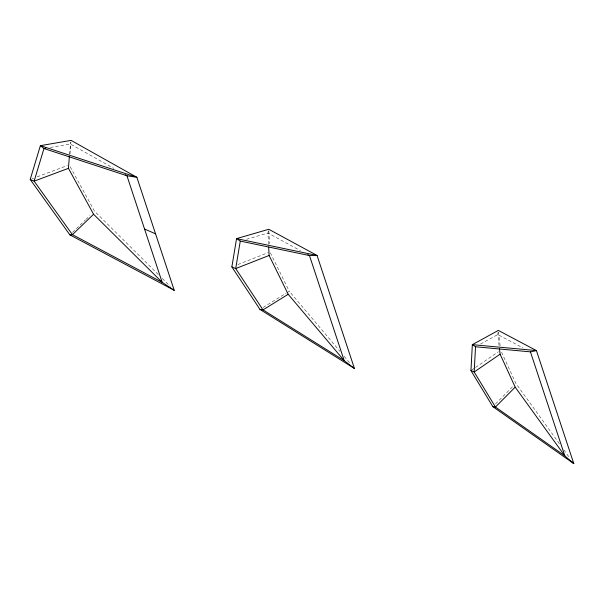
<?xml version="1.0" encoding="UTF-8"?>
<svg xmlns="http://www.w3.org/2000/svg" width="604" height="604" viewBox="0 0 604 604"><rect width="100%" height="100%" fill="white"/><g stroke="black" fill="none" stroke-linecap="round" stroke-linejoin="round"><path stroke-width="0.45" stroke-dasharray="3.02 2.27" d="M69.535 154.398L70.721 142.189M70.004 153.997L70.94 142.197M498.119 332.072L497.794 334.563L499.146 346.032M268.448 230.781L267.957 233.046L268.523 244.258M495.461 403.985L513.226 386.077M72.548 232.321L85.179 220.135M85.844 219.494L89.83 215.651M471.716 370.078L474.767 367.987M475.522 367.466L498.376 351.762M263.125 307.451L286.092 293.212M286.885 292.721L289.263 291.249L339.954 351.317M480.474 344.061L497.794 334.563L523.094 347.964M237.916 264.537L268.191 252.646M31.929 178.807L33.665 178.157M37.123 176.866L67.414 165.541M246.523 239.275L267.957 233.046L300.513 250.698M50.336 147.436L70.358 144.001L113.816 168.388M158.286 274.495L94.481 211.166L69.596 165.722M162.272 278.459L170.252 286.372M344.174 356.322L350.811 364.189M559.455 443.759L515.861 383.427L500.656 350.192M563.864 449.874L569.934 458.277M270.335 252.804L289.263 291.249M498.542 332.208L500.127 345.692M268.863 231.083L269.505 243.797"/><path stroke-width="0.91" d="M470.954 370.607L472.343 344.658L498.33 330.411L536.435 350.592L573.8 463.623L492.834 406.643L470.954 370.607L474.178 372.004L495.454 407.043L564.831 455.861L573.8 463.623L572.698 462.09M475.529 346.772L530.44 351.86L536.435 350.592L472.343 344.658L475.529 346.772L474.178 372.004L500.104 354.186L499.455 348.644M174.239 290.335L69.89 234.881L30.2 179.448L40.392 145.655L71.083 140.377L136.866 177.304L174.239 290.335L162.174 282.34L93.582 214.254L68.433 168.335L69.362 156.587M231.861 266.908L236.557 238.633L268.772 229.271L317.062 255.454L354.435 368.485L259.954 309.414L231.861 266.908L235.703 268.576L263.012 309.89L344.212 360.656L354.435 368.485M240.271 241.094L309.467 255.552L317.062 255.454L236.557 238.633L240.271 241.094L235.703 268.576L269.097 255.469L268.667 247.059M500.104 354.186L515.182 387.149L495.454 407.043L492.834 406.643M93.582 214.254L72.435 234.654L69.89 234.881M307.836 254.669L309.467 255.552L344.212 360.656L288.199 294.276L263.012 309.89L259.954 309.414M68.433 168.335L34.126 181.155L30.2 179.448M45.806 148.214L43.964 148.531L40.392 145.655L136.866 177.304L126.938 175.749L43.964 148.531L34.126 181.155L72.435 234.654L162.174 282.34L126.938 175.749L125.292 174.828M144.552 229.044L155.553 233.816M515.182 387.149L564.831 455.861L530.44 351.86M269.097 255.469L288.199 294.276"/></g></svg>
